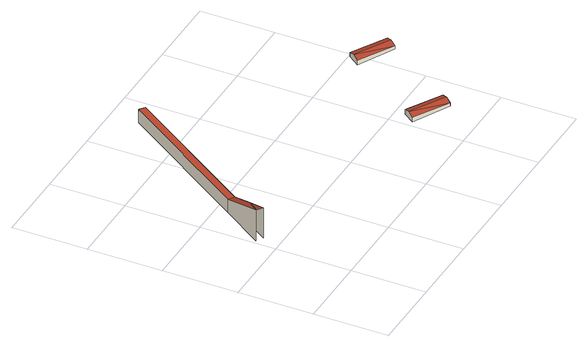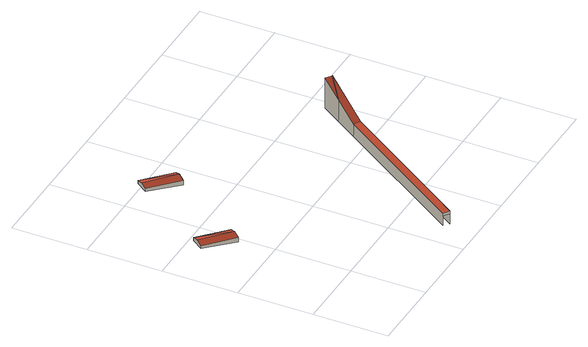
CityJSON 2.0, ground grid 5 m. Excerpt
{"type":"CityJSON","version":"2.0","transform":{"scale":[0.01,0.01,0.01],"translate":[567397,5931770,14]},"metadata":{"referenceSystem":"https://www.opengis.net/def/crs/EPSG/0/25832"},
"CityObjects":{
"building1":{"type":"Building","attributes":{"Grundfläche 2D":"37294.614935","Grundhöhe NN":"4.734"},"children":["building1-1","building1-2","building1-3","building1-4"]},
"building1-1":{"type":"BuildingInstallation","parents":["building1"],"geometry":[{"type":"MultiSurface","lod":"3","boundaries":[[[0,1,2]],[[1,3,4,5,2]],[[6,1,0]],[[7,8,1,6]],[[8,9,3,1]],[[10,11,2,5]]],"semantics":{"surfaces":[{"type":"RoofSurface"},{"type":"WallSurface"}],"values":[0,0,0,1,1,1]}}]},
"building1-2":{"type":"BuildingInstallation","parents":["building1"],"geometry":[{"type":"MultiSurface","lod":"3","boundaries":[[[12,13,5,4,3,14,15]],[[16,17,14,3,9]],[[17,18,19,20,13,12,15,14]],[[10,5,13,20,21]]],"semantics":{"surfaces":[{"type":"RoofSurface"},{"type":"WallSurface"}],"values":[0,1,1,1]}}]},
"building1-3":{"type":"BuildingInstallation","parents":["building1"],"geometry":[{"type":"MultiSurface","lod":"3","boundaries":[[[22,23,24]],[[25,23,22]],[[26,22,24,27]],[[23,28,29,27,24]],[[29,30,26,27]],[[26,30,31,25,22]],[[31,28,23,25]]],"semantics":{"surfaces":[{"type":"RoofSurface"},{"type":"WallSurface"}],"values":[0,0,0,1,1,1,1]}}]},
"building1-4":{"type":"BuildingInstallation","parents":["building1"],"geometry":[{"type":"MultiSurface","lod":"3","boundaries":[[[32,33,34]],[[35,33,32]],[[36,32,34,37]],[[33,38,39,37,34]],[[39,40,36,37]],[[40,41,42,35,32,36]],[[42,38,33,35]]],"semantics":{"surfaces":[{"type":"RoofSurface"},{"type":"WallSurface"}],"values":[0,0,0,1,1,1,1]}}]}
},
"vertices":[
[29,642,287],[156,749,227],[28,643,287],[254,897,160],[217,921,160],[212,923,160],[67,615,287],[67,615,69],[156,749,69],[254,897,69],[212,923,64],[28,643,63],
[809,1812,160],[807,1813,160],[846,1786,160],[814,1808,160],[846,1786,71],[846,1786,141],[814,1808,141],[809,1812,141],[807,1813,141],[807,1813,66],
[1344,283,287],[1521,99,295],[1550,139,309],[1317,247,272],[1373,324,272],[1577,176,295],[1521,99,273],[1577,176,273],[1373,324,239],[1317,247,239],
[1726,841,287],[1904,657,295],[1932,697,309],[1700,804,272],[1755,881,272],[1959,734,295],[1904,657,274],[1959,734,275],[1755,881,240],[1726,841,240],[1700,804,240]
]}
